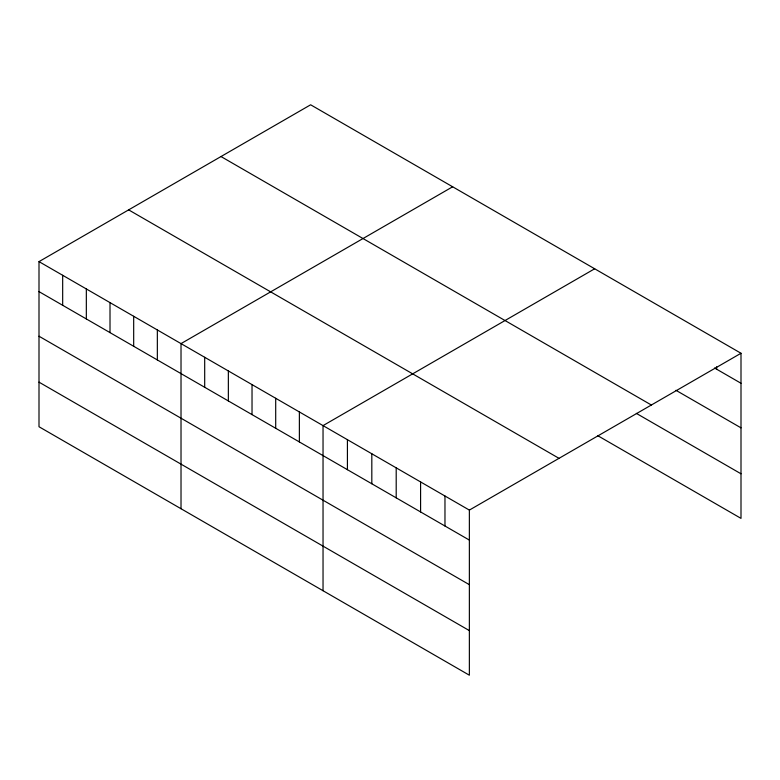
<?xml version="1.0" encoding="UTF-8"?>
<svg xmlns="http://www.w3.org/2000/svg" width="780" height="780" viewBox="0 0 780 780"><rect width="100%" height="100%" fill="white"/><g stroke="black" fill="none" stroke-linecap="round" stroke-linejoin="round"><path stroke-width="1.17" d="M39 261.622L469.365 510.091L469.365 675.207L39 426.738L39 261.622L310.635 104.793L741 353.262L741 518.378L597.724 435.659M452.654 186.781L181.018 343.61L181.018 508.735M594.672 268.778L323.037 425.607L323.037 590.733M469.365 510.091L741 353.262M714.577 368.014L741 383.263M675.967 390.312L741 427.849M220.993 156.546L651.358 405.015M636.334 413.371L741 473.791M128.642 209.869L559.007 458.338M39 291.623L469.365 540.091M39 336.219L469.365 584.678M39 382.151L469.365 630.62M716.615 366.785L716.615 369.184M444.97 496.002L444.97 526.012M420.586 481.923L420.586 511.933M396.201 467.844L396.201 497.854M371.816 453.765L371.816 483.776M347.422 439.686L347.422 469.697M299.374 411.938L299.374 441.948M275.701 398.278L275.701 428.288M252.028 384.608L252.028 414.619M228.355 370.948L228.355 400.949M204.691 357.279L204.691 387.29M157.345 329.95L157.345 359.95M133.682 316.28L133.682 346.291M110.009 302.62L110.009 332.621M86.336 288.951L86.336 318.962M62.673 275.281L62.673 305.292"/></g></svg>
